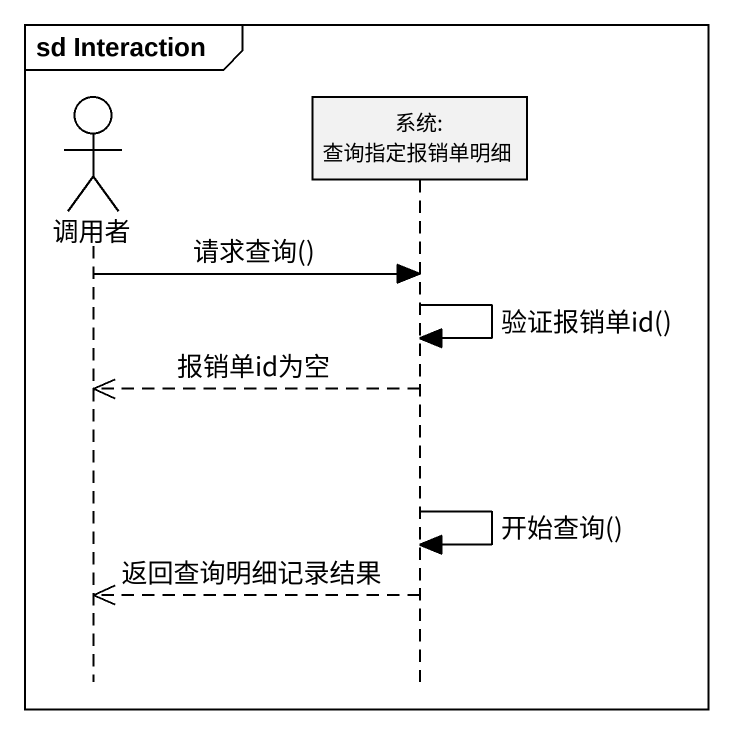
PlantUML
@startuml
mainframe sd Interaction
hide footbox
actor 调用者
participant "系统: 查询指定报销单明细" as 系统_查询指定报销单明细

调用者 -> 系统_查询指定报销单明细 : 请求查询()
系统_查询指定报销单明细 -> 系统_查询指定报销单明细 : 验证报销单id()
系统_查询指定报销单明细 -->> 调用者 : 报销单id为空
系统_查询指定报销单明细 -> 系统_查询指定报销单明细 : 开始查询()
系统_查询指定报销单明细 -->> 调用者 : 返回查询明细记录结果
@enduml
